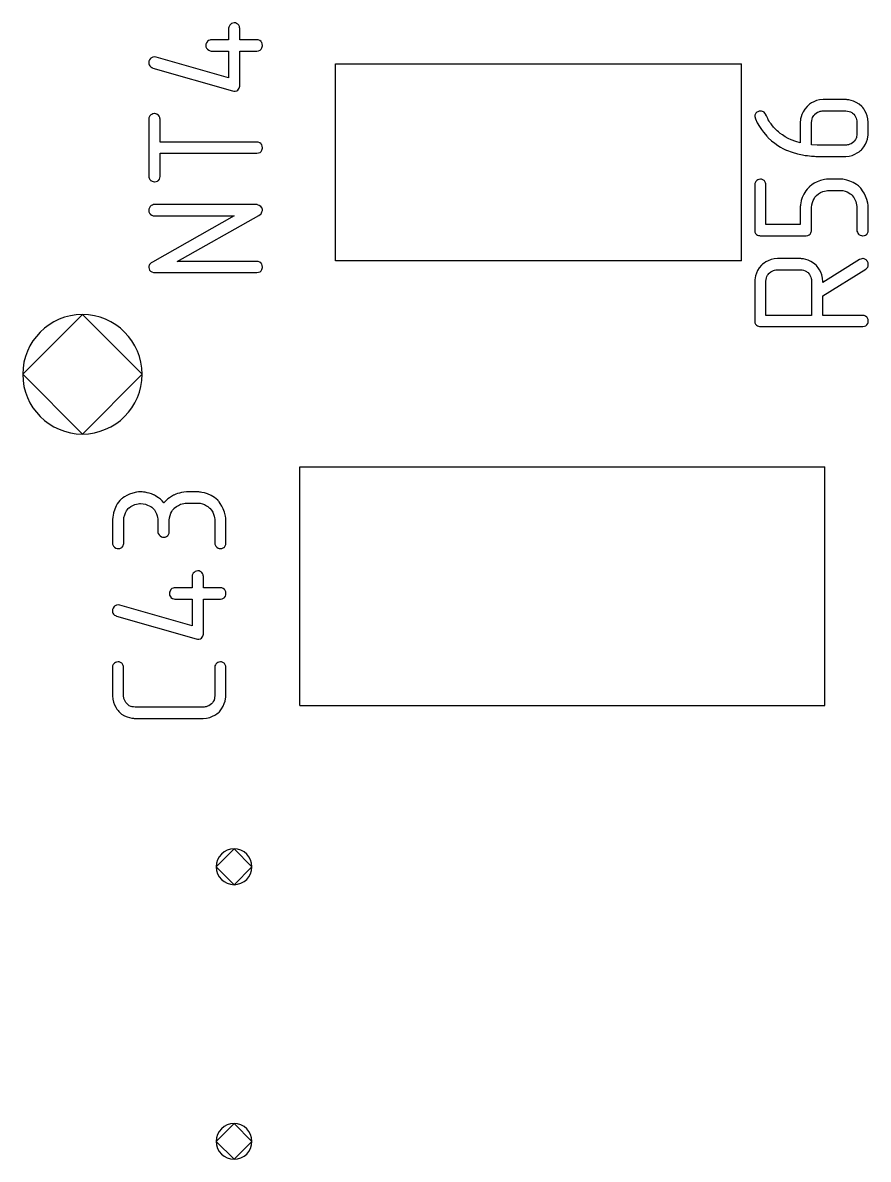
# Model space of a CAD drawing. Header units: inches. Extents: x 0 to 594, y -420 to 0.
# Drawn here: x 229.54 to 236.63, y -95.13 to -85.61 of the extents above; entities that cross this region are included whole.
import ezdxf

# ---------------------------------------------------------------- set-up
doc = ezdxf.new("R2010")
doc.units = ezdxf.units.IN
doc.header["$MEASUREMENT"] = 0

msp = doc.modelspace()

# ---------------------------------------------------------------- linework, layer by layer
at = {"color": 18, "true_color": 0x000000}
for p, q in [((231.2679, -85.6494), (231.2665, -85.6579)), ((231.2665, -85.6579), (231.2665, -85.7551)), ((231.2735, -85.6381), (231.2679, -85.6494)), ((231.2763, -85.6325), (231.2735, -85.6381)), ((231.282, -85.6269), (231.2763, -85.6325)), ((231.2848, -85.624), (231.282, -85.6269)), ((231.2919, -85.6198), (231.2848, -85.624)), ((231.3017, -85.6156), (231.2919, -85.6198)), ((231.3144, -85.6128), (231.3017, -85.6156)), ((231.3172, -85.6128), (231.3144, -85.6128)), ((231.3243, -85.6142), (231.3172, -85.6128)), ((231.3341, -85.6184), (231.3243, -85.6142)), ((231.3454, -85.6254), (231.3341, -85.6184)), ((231.3482, -85.6269), (231.3454, -85.6254)), ((231.3525, -85.6339), (231.3482, -85.6269)), ((231.3581, -85.6452), (231.3525, -85.6339)), ((231.3595, -85.6522), (231.3581, -85.6452)), ((231.3609, -85.6607), (231.3595, -85.6522)), ((231.3609, -85.7551), (231.3609, -85.6607)), ((231.0889, -85.7706), (231.0818, -85.7819)), ((231.0903, -85.7678), (231.0889, -85.7692)), ((231.0889, -85.7692), (231.0889, -85.7706)), ((231.0973, -85.7622), (231.0903, -85.7678)), ((231.1086, -85.758), (231.0973, -85.7622)), ((231.1156, -85.7551), (231.1086, -85.758)), ((231.1241, -85.7551), (231.1156, -85.7551)), ((231.2665, -85.7551), (231.1241, -85.7551)), ((231.5033, -85.7551), (231.3609, -85.7551)), ((231.5047, -85.7551), (231.5033, -85.7551)), ((231.5075, -85.7551), (231.5047, -85.7551)), ((231.516, -85.7565), (231.5075, -85.7551)), ((231.5273, -85.7608), (231.516, -85.7565)), ((231.5385, -85.7692), (231.5273, -85.7608)), ((231.54, -85.7721), (231.5385, -85.7692)), ((231.5442, -85.7777), (231.54, -85.7721)), ((231.0776, -85.7918), (231.0762, -85.8002)), ((231.0762, -85.8002), (231.0762, -85.8031)), ((231.0762, -85.8031), (231.0776, -85.8158)), ((231.0818, -85.7819), (231.0776, -85.7918)), ((231.0776, -85.8158), (231.0818, -85.8256)), ((231.0818, -85.8256), (231.0874, -85.8327)), ((231.0874, -85.8327), (231.0889, -85.8355)), ((231.0889, -85.8355), (231.1015, -85.8439)), ((231.1015, -85.8439), (231.1128, -85.8482)), ((231.1128, -85.8482), (231.1213, -85.8496)), ((231.1213, -85.8496), (231.1227, -85.8496)), ((231.1227, -85.8496), (231.1241, -85.8496)), ((231.1241, -85.8496), (231.2665, -85.8496)), ((231.2665, -85.8496), (231.2665, -86.0737)), ((231.3609, -86.1428), (231.3609, -85.8496)), ((231.3609, -85.8496), (231.5033, -85.8496)), ((231.5033, -85.8496), (231.5188, -85.8468)), ((231.5188, -85.8468), (231.5301, -85.8425)), ((231.5301, -85.8425), (231.5357, -85.8383)), ((231.5357, -85.8383), (231.5385, -85.8355)), ((231.5385, -85.8355), (231.5456, -85.8242)), ((231.5484, -85.789), (231.5442, -85.7777)), ((231.5456, -85.8242), (231.5484, -85.8143)), ((231.5498, -85.8031), (231.5484, -85.789)), ((231.5484, -85.8143), (231.5498, -85.8059)), ((231.5498, -85.8059), (231.5498, -85.8031)), ((230.5997, -85.9356), (230.5983, -85.944)), ((230.5983, -85.944), (230.5983, -85.9553)), ((230.5983, -85.944), (230.5983, -85.944)), ((230.5983, -85.9553), (230.5997, -85.9609)), ((230.6039, -85.9243), (230.5997, -85.9356)), ((230.5997, -85.9609), (230.6011, -85.9652)), ((230.6011, -85.9652), (230.6025, -85.9666)), ((230.6124, -85.913), (230.6039, -85.9243)), ((230.6152, -85.9102), (230.6124, -85.913)), ((230.6208, -85.906), (230.6152, -85.9102)), ((230.6321, -85.9017), (230.6208, -85.906)), ((230.6462, -85.8989), (230.6321, -85.9017)), ((230.6603, -85.9003), (230.6462, -85.8989)), ((231.2665, -86.0737), (230.6603, -85.9003)), ((232.1624, -85.9578), (235.5624, -85.9578)), ((232.1624, -87.6078), (232.1624, -85.9578)), ((235.5624, -87.6078), (235.5624, -85.9578)), ((230.6025, -85.9666), (230.6081, -85.975)), ((230.6081, -85.975), (230.6166, -85.9835)), ((230.6166, -85.9835), (230.6251, -85.9877)), ((230.6251, -85.9877), (230.6307, -85.9906)), ((230.6307, -85.9906), (230.6335, -85.992)), ((230.6335, -85.992), (231.3003, -86.1823)), ((231.3567, -86.1597), (231.3595, -86.1513)), ((231.3595, -86.1513), (231.3609, -86.1428)), ((231.3003, -86.1823), (231.3116, -86.1851)), ((231.3116, -86.1851), (231.3229, -86.1851)), ((231.3229, -86.1851), (231.3356, -86.1823)), ((231.3356, -86.1823), (231.3454, -86.1766)), ((231.3454, -86.1766), (231.3511, -86.1696)), ((231.3511, -86.1696), (231.3567, -86.1597)), ((236.0942, -86.3359), (236.0801, -86.3584)), ((236.1126, -86.3133), (236.0942, -86.3359)), ((236.1154, -86.3105), (236.1126, -86.3133)), ((236.1224, -86.3048), (236.1154, -86.3105)), ((236.1337, -86.295), (236.1224, -86.3048)), ((236.1492, -86.2851), (236.1337, -86.295)), ((236.169, -86.2752), (236.1492, -86.2851)), ((236.1915, -86.2654), (236.169, -86.2752)), ((236.2183, -86.2597), (236.1915, -86.2654)), ((236.2465, -86.2569), (236.2183, -86.2597)), ((236.4368, -86.2569), (236.2465, -86.2569)), ((236.4382, -86.2569), (236.4368, -86.2569)), ((236.4396, -86.2569), (236.4382, -86.2569)), ((236.4438, -86.2569), (236.4396, -86.2569)), ((236.4495, -86.2583), (236.4438, -86.2569)), ((236.4636, -86.2597), (236.4495, -86.2583)), ((236.4819, -86.264), (236.4636, -86.2597)), ((236.5031, -86.271), (236.4819, -86.264)), ((236.5256, -86.2809), (236.5031, -86.271)), ((236.5482, -86.295), (236.5256, -86.2809)), ((236.5707, -86.3133), (236.5482, -86.295)), ((236.5735, -86.3161), (236.5707, -86.3133)), ((236.5792, -86.3232), (236.5735, -86.3161)), ((236.5876, -86.3345), (236.5792, -86.3232)), ((236.5975, -86.35), (236.5876, -86.3345)), ((230.5997, -86.4106), (230.5983, -86.4191)), ((230.5983, -86.4191), (230.5983, -86.9069)), ((230.5983, -86.4191), (230.5983, -86.4191)), ((230.6053, -86.3994), (230.5997, -86.4106)), ((230.6081, -86.3937), (230.6053, -86.3994)), ((230.6138, -86.3881), (230.6081, -86.3937)), ((230.6166, -86.3853), (230.6138, -86.3881)), ((230.6237, -86.381), (230.6166, -86.3853)), ((230.6335, -86.3768), (230.6237, -86.381)), ((230.6462, -86.374), (230.6335, -86.3768)), ((230.649, -86.374), (230.6462, -86.374)), ((230.6561, -86.3754), (230.649, -86.374)), ((230.6659, -86.3796), (230.6561, -86.3754)), ((230.6772, -86.3867), (230.6659, -86.3796)), ((230.68, -86.3881), (230.6772, -86.3867)), ((230.6843, -86.3951), (230.68, -86.3881)), ((230.6899, -86.4064), (230.6843, -86.3951)), ((230.6913, -86.4135), (230.6899, -86.4064)), ((230.6927, -86.4219), (230.6913, -86.4135)), ((230.6927, -86.6122), (230.6927, -86.4219)), ((235.6756, -86.3866), (235.6741, -86.3951)), ((235.6741, -86.3951), (235.6741, -86.3979)), ((235.6741, -86.3951), (235.6741, -86.3951)), ((235.6741, -86.3979), (235.6798, -86.4176)), ((235.6812, -86.3753), (235.6756, -86.3866)), ((235.6798, -86.4176), (235.6953, -86.45)), ((235.684, -86.3697), (235.6812, -86.3753)), ((235.6897, -86.3641), (235.684, -86.3697)), ((235.6925, -86.3626), (235.6897, -86.3641)), ((235.6995, -86.3584), (235.6925, -86.3626)), ((235.7108, -86.3542), (235.6995, -86.3584)), ((235.7249, -86.3528), (235.7108, -86.3542)), ((235.7263, -86.3528), (235.7249, -86.3528)), ((235.7319, -86.3528), (235.7263, -86.3528)), ((235.7404, -86.3556), (235.7319, -86.3528)), ((235.7475, -86.3584), (235.7404, -86.3556)), ((235.7489, -86.3598), (235.7475, -86.3584)), ((235.7531, -86.3626), (235.7489, -86.3598)), ((235.7601, -86.3697), (235.7531, -86.3626)), ((235.7672, -86.381), (235.7601, -86.3697)), ((235.7672, -86.3824), (235.7672, -86.381)), ((235.7686, -86.3838), (235.7672, -86.3824)), ((235.7728, -86.3922), (235.7686, -86.3838)), ((235.7785, -86.4035), (235.7728, -86.3922)), ((235.7841, -86.4162), (235.7785, -86.4035)), ((235.7855, -86.419), (235.7841, -86.4162)), ((235.7883, -86.4261), (235.7855, -86.419)), ((235.7954, -86.436), (235.7883, -86.4261)), ((235.8024, -86.4486), (235.7954, -86.436)), ((236.0576, -86.4345), (236.0562, -86.4402)), ((236.0562, -86.4402), (236.0562, -86.6192)), ((236.059, -86.419), (236.0576, -86.4345)), ((236.0632, -86.4007), (236.059, -86.419)), ((236.0703, -86.381), (236.0632, -86.4007)), ((236.0801, -86.3584), (236.0703, -86.381)), ((236.1506, -86.4472), (236.152, -86.4331)), ((236.152, -86.4331), (236.1549, -86.419)), ((236.152, -86.4331), (236.152, -86.4331)), ((236.1549, -86.419), (236.1591, -86.4078)), ((236.1591, -86.4078), (236.1647, -86.3979)), ((236.1647, -86.3979), (236.1704, -86.3908)), ((236.1704, -86.3908), (236.1746, -86.3838)), ((236.1746, -86.3838), (236.1774, -86.381)), ((236.1774, -86.381), (236.1788, -86.3796)), ((236.1788, -86.3796), (236.1901, -86.3697)), ((236.1901, -86.3697), (236.2014, -86.3626)), ((236.2014, -86.3626), (236.2127, -86.3584)), ((236.2127, -86.3584), (236.2225, -86.3542)), ((236.2225, -86.3542), (236.2324, -86.3528)), ((236.2324, -86.3528), (236.2394, -86.3514)), ((236.2394, -86.3514), (236.2451, -86.3514)), ((236.2451, -86.3514), (236.2465, -86.3514)), ((236.2465, -86.3514), (236.4368, -86.3514)), ((236.4368, -86.3514), (236.4523, -86.3528)), ((236.4523, -86.3528), (236.465, -86.3556)), ((236.465, -86.3556), (236.4777, -86.3598)), ((236.4777, -86.3598), (236.4875, -86.3655)), ((236.4875, -86.3655), (236.4946, -86.3711)), ((236.4946, -86.3711), (236.5016, -86.3753)), ((236.5016, -86.3753), (236.5045, -86.3782)), ((236.5045, -86.3782), (236.5059, -86.3796)), ((236.5059, -86.3796), (236.5143, -86.3908)), ((236.5143, -86.3908), (236.52, -86.4021)), ((236.52, -86.4021), (236.5256, -86.4134)), ((236.5256, -86.4134), (236.5284, -86.4233)), ((236.5284, -86.4233), (236.5298, -86.4331)), ((236.5298, -86.4331), (236.5312, -86.4402)), ((236.5312, -86.4402), (236.5312, -86.5431)), ((236.6088, -86.3697), (236.5975, -86.35)), ((236.6172, -86.3922), (236.6088, -86.3697)), ((236.6229, -86.419), (236.6172, -86.3922)), ((236.6257, -86.4472), (236.6229, -86.419)), ((235.6953, -86.45), (235.7136, -86.4811)), ((235.7136, -86.4811), (235.7319, -86.5078)), ((235.7319, -86.5078), (235.7489, -86.5304)), ((235.7489, -86.5304), (235.7644, -86.5501)), ((235.8038, -86.45), (235.8024, -86.4486)), ((235.8053, -86.4543), (235.8038, -86.45)), ((235.8109, -86.4599), (235.8053, -86.4543)), ((235.8165, -86.467), (235.8109, -86.4599)), ((235.832, -86.4867), (235.8165, -86.467)), ((235.8518, -86.5078), (235.832, -86.4867)), ((235.8546, -86.5107), (235.8518, -86.5078)), ((235.8616, -86.5177), (235.8546, -86.5107)), ((235.8729, -86.5276), (235.8616, -86.5177)), ((235.8884, -86.5403), (235.8729, -86.5276)), ((236.1506, -86.6361), (236.1506, -86.4472)), ((236.6257, -86.5501), (236.6257, -86.4472)), ((231.5033, -86.6122), (230.6927, -86.6122)), ((231.5047, -86.6122), (231.5033, -86.6122)), ((231.5075, -86.6122), (231.5047, -86.6122)), ((231.516, -86.6136), (231.5075, -86.6122)), ((231.5273, -86.6179), (231.516, -86.6136)), ((231.5385, -86.6263), (231.5273, -86.6179)), ((231.54, -86.6291), (231.5385, -86.6263)), ((231.5442, -86.6348), (231.54, -86.6291)), ((235.7644, -86.5501), (235.7771, -86.5642)), ((235.7771, -86.5642), (235.7813, -86.5699)), ((235.7813, -86.5699), (235.7855, -86.5741)), ((235.7855, -86.5741), (235.7869, -86.5755)), ((235.7869, -86.5755), (235.7883, -86.5769)), ((235.7883, -86.5769), (235.8151, -86.6009)), ((235.8151, -86.6009), (235.8419, -86.622)), ((235.8419, -86.622), (235.8673, -86.6404)), ((235.9082, -86.553), (235.8884, -86.5403)), ((235.9293, -86.5685), (235.9082, -86.553)), ((235.9533, -86.5811), (235.9293, -86.5685)), ((235.9801, -86.5938), (235.9533, -86.5811)), ((236.0181, -86.6079), (235.9801, -86.5938)), ((236.0562, -86.6192), (236.0181, -86.6079)), ((236.4706, -86.6305), (236.4594, -86.6347)), ((236.4819, -86.6263), (236.4706, -86.6305)), ((236.4932, -86.6192), (236.4819, -86.6263)), ((236.5045, -86.6108), (236.4932, -86.6192)), ((236.5059, -86.6079), (236.5045, -86.6108)), ((236.5115, -86.6009), (236.5059, -86.6079)), ((236.5186, -86.591), (236.5115, -86.6009)), ((236.5256, -86.5797), (236.5186, -86.591)), ((236.527, -86.5769), (236.5256, -86.5783)), ((236.5256, -86.5783), (236.5256, -86.5797)), ((236.5284, -86.5671), (236.527, -86.5769)), ((236.5298, -86.5558), (236.5284, -86.5671)), ((236.5312, -86.5431), (236.5298, -86.5558)), ((236.589, -86.653), (236.6031, -86.6305)), ((236.6031, -86.6305), (236.6116, -86.6093)), ((236.6116, -86.6093), (236.6186, -86.5882)), ((236.6186, -86.5882), (236.6229, -86.5699)), ((236.6229, -86.5699), (236.6243, -86.5558)), ((236.6243, -86.5558), (236.6257, -86.5501)), ((230.6927, -86.9012), (230.6927, -86.7067)), ((230.6927, -86.7067), (231.5033, -86.7067)), ((231.5033, -86.7067), (231.5188, -86.7039)), ((231.5188, -86.7039), (231.5301, -86.6996)), ((231.5301, -86.6996), (231.5357, -86.6954)), ((231.5357, -86.6954), (231.5385, -86.6926)), ((231.5385, -86.6926), (231.5456, -86.6813)), ((231.5484, -86.6461), (231.5442, -86.6348)), ((231.5456, -86.6813), (231.5484, -86.6714)), ((231.5498, -86.6602), (231.5484, -86.6461)), ((231.5484, -86.6714), (231.5498, -86.663)), ((231.5498, -86.663), (231.5498, -86.6602)), ((235.8673, -86.6404), (235.8912, -86.6545)), ((235.8912, -86.6545), (235.911, -86.6657)), ((235.911, -86.6657), (235.9279, -86.6742)), ((235.9279, -86.6742), (235.9335, -86.677)), ((235.9335, -86.677), (235.9378, -86.6798)), ((235.9378, -86.6798), (235.9406, -86.6812)), ((235.9406, -86.6812), (235.942, -86.6812)), ((235.942, -86.6812), (235.9871, -86.6982)), ((235.9871, -86.6982), (236.0336, -86.7108)), ((236.0336, -86.7108), (236.0759, -86.7193)), ((236.0759, -86.7193), (236.0971, -86.7235)), ((236.0971, -86.7235), (236.1154, -86.7249)), ((236.1154, -86.7249), (236.1337, -86.7278)), ((236.1986, -86.6375), (236.1506, -86.6361)), ((236.4368, -86.6375), (236.1986, -86.6375)), ((236.4382, -86.6375), (236.4368, -86.6375)), ((236.4438, -86.6375), (236.4382, -86.6375)), ((236.4509, -86.6361), (236.4438, -86.6375)), ((236.4594, -86.6347), (236.4509, -86.6361)), ((236.465, -86.7292), (236.4904, -86.7235)), ((236.4904, -86.7235), (236.5143, -86.7137)), ((236.5143, -86.7137), (236.5327, -86.7038)), ((236.5327, -86.7038), (236.5496, -86.6939)), ((236.5496, -86.6939), (236.5609, -86.6841)), ((236.5609, -86.6841), (236.5679, -86.6784)), ((236.5679, -86.6784), (236.5707, -86.6756)), ((236.5707, -86.6756), (236.589, -86.653)), ((236.1337, -86.7278), (236.1492, -86.7292)), ((236.1492, -86.7292), (236.1633, -86.7306)), ((236.1633, -86.7306), (236.176, -86.7306)), ((236.176, -86.7306), (236.1859, -86.732)), ((236.1859, -86.732), (236.1929, -86.732)), ((236.1929, -86.732), (236.1971, -86.732)), ((236.1971, -86.732), (236.1986, -86.732)), ((236.1986, -86.732), (236.4368, -86.732)), ((236.4368, -86.732), (236.465, -86.7292)), ((230.5983, -86.9069), (230.6011, -86.9139)), ((230.6011, -86.9139), (230.6067, -86.9252)), ((230.6871, -86.9224), (230.6913, -86.9111)), ((230.6913, -86.9111), (230.6927, -86.9012)), ((230.6067, -86.9252), (230.6124, -86.9308)), ((230.6124, -86.9308), (230.6138, -86.9336)), ((230.6138, -86.9336), (230.6152, -86.9336)), ((230.6152, -86.9336), (230.6265, -86.9407)), ((230.6265, -86.9407), (230.6363, -86.9435)), ((230.6363, -86.9435), (230.6434, -86.9449)), ((230.6434, -86.9449), (230.6448, -86.9449)), ((230.6448, -86.9449), (230.6462, -86.9449)), ((230.6462, -86.9449), (230.6589, -86.9435)), ((230.6589, -86.9435), (230.6702, -86.9393)), ((230.6702, -86.9393), (230.6772, -86.9351)), ((230.6772, -86.9351), (230.6786, -86.9336)), ((230.6786, -86.9336), (230.68, -86.9336)), ((230.68, -86.9336), (230.6871, -86.9224)), ((235.6756, -86.9589), (235.6741, -86.9674)), ((235.6741, -86.9674), (235.6741, -87.3508)), ((235.6741, -86.9674), (235.6741, -86.9674)), ((235.6812, -86.9477), (235.6756, -86.9589)), ((235.684, -86.942), (235.6812, -86.9477)), ((235.6897, -86.9364), (235.684, -86.942)), ((235.6925, -86.9336), (235.6897, -86.9364)), ((235.6995, -86.9293), (235.6925, -86.9336)), ((235.7094, -86.9251), (235.6995, -86.9293)), ((235.7221, -86.9223), (235.7094, -86.9251)), ((235.7249, -86.9223), (235.7221, -86.9223)), ((235.7319, -86.9237), (235.7249, -86.9223)), ((235.7418, -86.9279), (235.7319, -86.9237)), ((235.7531, -86.935), (235.7418, -86.9279)), ((235.7559, -86.9364), (235.7531, -86.935)), ((235.7601, -86.9434), (235.7559, -86.9364)), ((235.7658, -86.9547), (235.7601, -86.9434)), ((235.7672, -86.9618), (235.7658, -86.9547)), ((235.7686, -86.9702), (235.7672, -86.9618)), ((235.7686, -87.3029), (235.7686, -86.9702)), ((236.114, -87.0069), (236.1027, -87.0196)), ((236.1267, -86.9928), (236.114, -87.0069)), ((236.1281, -86.9914), (236.1267, -86.9928)), ((236.1295, -86.99), (236.1281, -86.9914)), ((236.1337, -86.9857), (236.1295, -86.99)), ((236.1394, -86.9815), (236.1337, -86.9857)), ((236.1534, -86.9702), (236.1394, -86.9815)), ((236.1732, -86.9575), (236.1534, -86.9702)), ((236.1986, -86.9449), (236.1732, -86.9575)), ((236.2268, -86.9336), (236.1986, -86.9449)), ((236.2592, -86.9251), (236.2268, -86.9336)), ((236.2761, -86.9237), (236.2592, -86.9251)), ((236.2944, -86.9223), (236.2761, -86.9237)), ((236.3889, -86.9223), (236.2944, -86.9223)), ((236.3903, -86.9223), (236.3889, -86.9223)), ((236.3931, -86.9223), (236.3903, -86.9223)), ((236.3987, -86.9223), (236.3931, -86.9223)), ((236.4058, -86.9237), (236.3987, -86.9223)), ((236.4128, -86.9237), (236.4058, -86.9237)), ((236.4227, -86.9265), (236.4128, -86.9237)), ((236.4467, -86.9308), (236.4227, -86.9265)), ((236.472, -86.9392), (236.4467, -86.9308)), ((236.5002, -86.9519), (236.472, -86.9392)), ((236.5143, -86.9604), (236.5002, -86.9519)), ((236.5284, -86.9688), (236.5143, -86.9604)), ((236.5425, -86.9801), (236.5284, -86.9688)), ((236.5566, -86.9928), (236.5425, -86.9801)), ((236.558, -86.9942), (236.5566, -86.9928)), ((236.5594, -86.9956), (236.558, -86.9942)), ((236.5623, -86.9998), (236.5594, -86.9956)), ((236.5679, -87.0055), (236.5623, -86.9998)), ((236.5778, -87.0196), (236.5679, -87.0055)), ((236.0646, -87.1027), (236.0604, -87.1253)), ((236.0731, -87.0774), (236.0646, -87.1027)), ((236.0858, -87.0492), (236.0731, -87.0774)), ((236.0942, -87.0351), (236.0858, -87.0492)), ((236.1027, -87.0196), (236.0942, -87.0351)), ((236.1577, -87.1197), (236.1633, -87.1013)), ((236.1633, -87.1013), (236.1718, -87.0872)), ((236.1718, -87.0872), (236.1788, -87.0745)), ((236.1788, -87.0745), (236.1859, -87.0661)), ((236.1859, -87.0661), (236.1915, -87.0604)), ((236.1915, -87.0604), (236.1929, -87.059)), ((236.1929, -87.059), (236.2098, -87.0449)), ((236.2098, -87.0449), (236.2268, -87.0351)), ((236.2268, -87.0351), (236.2437, -87.0266)), ((236.2437, -87.0266), (236.2592, -87.0224)), ((236.2592, -87.0224), (236.2733, -87.0196)), ((236.2733, -87.0196), (236.2845, -87.0167)), ((236.2845, -87.0167), (236.2916, -87.0167)), ((236.2916, -87.0167), (236.2944, -87.0167)), ((236.2944, -87.0167), (236.3889, -87.0167)), ((236.3889, -87.0167), (236.4114, -87.0182)), ((236.4114, -87.0182), (236.4312, -87.0238)), ((236.4312, -87.0238), (236.4481, -87.0294)), ((236.4481, -87.0294), (236.4636, -87.0379)), ((236.4636, -87.0379), (236.4749, -87.0449)), ((236.4749, -87.0449), (236.4847, -87.052)), ((236.4847, -87.052), (236.4904, -87.0576)), ((236.4904, -87.0576), (236.4918, -87.059)), ((236.4918, -87.059), (236.5045, -87.076)), ((236.5045, -87.076), (236.5143, -87.0929)), ((236.5143, -87.0929), (236.5214, -87.1098)), ((236.5905, -87.0407), (236.5778, -87.0196)), ((236.6031, -87.0647), (236.5905, -87.0407)), ((236.6144, -87.0929), (236.6031, -87.0647)), ((236.6229, -87.1253), (236.6144, -87.0929)), ((230.5997, -87.1747), (230.5983, -87.1818)), ((230.5983, -87.1818), (230.5983, -87.1846)), ((230.5983, -87.1818), (230.5983, -87.1818)), ((230.5983, -87.1846), (230.5997, -87.1973)), ((230.6039, -87.1634), (230.5997, -87.1747)), ((230.5997, -87.1973), (230.6039, -87.2071)), ((230.611, -87.1521), (230.6039, -87.1634)), ((230.6124, -87.1493), (230.611, -87.1507)), ((230.611, -87.1507), (230.611, -87.1521)), ((230.6194, -87.1437), (230.6124, -87.1493)), ((230.6307, -87.1395), (230.6194, -87.1437)), ((230.6378, -87.1366), (230.6307, -87.1395)), ((230.6462, -87.1366), (230.6378, -87.1366)), ((231.4977, -87.1366), (230.6462, -87.1366)), ((231.4991, -87.1366), (231.4977, -87.1366)), ((231.5019, -87.1366), (231.4991, -87.1366)), ((231.5061, -87.1366), (231.5019, -87.1366)), ((231.5104, -87.138), (231.5061, -87.1366)), ((231.523, -87.1423), (231.5104, -87.138)), ((231.5357, -87.1507), (231.523, -87.1423)), ((231.547, -87.1648), (231.5357, -87.1507)), ((231.5428, -87.2057), (231.5456, -87.1973)), ((231.5456, -87.1973), (231.5484, -87.1916)), ((231.547, -87.1662), (231.547, -87.1648)), ((231.5484, -87.1691), (231.547, -87.1662)), ((231.5498, -87.1747), (231.5484, -87.1691)), ((231.5484, -87.1916), (231.5498, -87.186)), ((231.5498, -87.186), (231.5498, -87.1747)), ((236.0576, -87.1436), (236.0562, -87.1507)), ((236.0562, -87.1507), (236.0562, -87.3029)), ((236.0604, -87.1253), (236.0576, -87.1352)), ((236.0576, -87.1352), (236.0576, -87.1436)), ((236.1506, -87.1605), (236.152, -87.1394)), ((236.1506, -87.3523), (236.1506, -87.1605)), ((236.152, -87.1394), (236.1577, -87.1197)), ((236.5214, -87.1098), (236.5256, -87.1253)), ((236.5256, -87.1253), (236.5284, -87.1394)), ((236.5284, -87.1394), (236.5312, -87.1507)), ((236.5312, -87.1507), (236.5312, -87.3593)), ((236.6243, -87.1422), (236.6229, -87.1253)), ((236.6257, -87.1605), (236.6243, -87.1422)), ((236.6257, -87.3537), (236.6257, -87.1605)), ((230.6039, -87.2071), (230.6096, -87.2142)), ((230.6096, -87.2142), (230.611, -87.217)), ((230.611, -87.217), (230.6237, -87.2255)), ((230.6237, -87.2255), (230.6349, -87.2297)), ((231.313, -87.2311), (230.6293, -87.6173)), ((230.6349, -87.2297), (230.6434, -87.2311)), ((230.6434, -87.2311), (230.6448, -87.2311)), ((230.6448, -87.2311), (230.6462, -87.2311)), ((230.6462, -87.2311), (231.313, -87.2311)), ((230.8365, -87.6117), (231.5216, -87.2269)), ((231.5216, -87.2269), (231.5315, -87.2198)), ((231.5315, -87.2198), (231.5385, -87.2128)), ((231.5385, -87.2128), (231.5428, -87.2057)), ((235.6741, -87.3508), (235.6756, -87.3664)), ((235.6756, -87.3664), (235.6812, -87.3776)), ((235.6812, -87.3776), (235.6897, -87.3861)), ((235.6897, -87.3861), (235.6981, -87.3917)), ((235.6981, -87.3917), (235.7066, -87.3945)), ((236.0562, -87.3029), (235.7686, -87.3029)), ((236.1196, -87.396), (236.1309, -87.3903)), ((236.1309, -87.3903), (236.1394, -87.3833)), ((236.1394, -87.3833), (236.145, -87.3734)), ((236.145, -87.3734), (236.1478, -87.3649)), ((236.1478, -87.3649), (236.1492, -87.3579)), ((236.1492, -87.3579), (236.1506, -87.3523)), ((236.5312, -87.3593), (236.5341, -87.3664)), ((236.5341, -87.3664), (236.5383, -87.3762)), ((236.5383, -87.3762), (236.5439, -87.3833)), ((236.5439, -87.3833), (236.5453, -87.3861)), ((236.5453, -87.3861), (236.5468, -87.3861)), ((236.5468, -87.3861), (236.558, -87.3931)), ((236.558, -87.3931), (236.5693, -87.396)), ((236.5933, -87.396), (236.6031, -87.3917)), ((236.6031, -87.3917), (236.6102, -87.3875)), ((236.6102, -87.3875), (236.613, -87.3861)), ((236.613, -87.3861), (236.6201, -87.3748)), ((236.6201, -87.3748), (236.6243, -87.3635)), ((236.6243, -87.3635), (236.6257, -87.3537)), ((235.7066, -87.3945), (235.715, -87.396)), ((235.715, -87.396), (235.7207, -87.3974)), ((235.7207, -87.3974), (235.7221, -87.3974)), ((235.7221, -87.3974), (236.1041, -87.3974)), ((236.1041, -87.3974), (236.1196, -87.396)), ((236.5693, -87.396), (236.5764, -87.3974)), ((236.5764, -87.3974), (236.5778, -87.3974)), ((236.5778, -87.3974), (236.5792, -87.3974)), ((236.5792, -87.3974), (236.5933, -87.396)), ((230.5997, -87.6526), (230.5983, -87.6582)), ((230.5983, -87.6582), (230.5983, -87.6625)), ((230.5983, -87.6625), (230.6011, -87.6751)), ((230.6025, -87.6455), (230.5997, -87.6526)), ((230.6011, -87.6751), (230.6053, -87.685)), ((230.6053, -87.6385), (230.6025, -87.6455)), ((230.611, -87.6314), (230.6053, -87.6385)), ((230.6194, -87.6244), (230.611, -87.6314)), ((230.6293, -87.6173), (230.6194, -87.6244)), ((231.5033, -87.6117), (230.8365, -87.6117)), ((231.5047, -87.6117), (231.5033, -87.6117)), ((231.5075, -87.6117), (231.5047, -87.6117)), ((231.516, -87.6131), (231.5075, -87.6117)), ((231.5273, -87.6173), (231.516, -87.6131)), ((231.5385, -87.6258), (231.5273, -87.6173)), ((231.54, -87.6286), (231.5385, -87.6258)), ((231.5442, -87.6343), (231.54, -87.6286)), ((231.5484, -87.6455), (231.5442, -87.6343)), ((231.5456, -87.6808), (231.5484, -87.6709)), ((231.5498, -87.6596), (231.5484, -87.6455)), ((231.5484, -87.6709), (231.5498, -87.6625)), ((231.5498, -87.6625), (231.5498, -87.6596)), ((235.5624, -87.6078), (232.1624, -87.6078)), ((235.7122, -87.6652), (235.6981, -87.6878)), ((235.7305, -87.6441), (235.7122, -87.6652)), ((235.7334, -87.6412), (235.7305, -87.6441)), ((235.7404, -87.6356), (235.7334, -87.6412)), ((235.7531, -87.6257), (235.7404, -87.6356)), ((235.7686, -87.6159), (235.7531, -87.6257)), ((235.7883, -87.606), (235.7686, -87.6159)), ((235.8109, -87.5961), (235.7883, -87.606)), ((235.8363, -87.5905), (235.8109, -87.5961)), ((235.8645, -87.5877), (235.8363, -87.5905)), ((236.0548, -87.5877), (235.8645, -87.5877)), ((236.0562, -87.5877), (236.0548, -87.5877)), ((236.0576, -87.5877), (236.0562, -87.5877)), ((236.0618, -87.5877), (236.0576, -87.5877)), ((236.0675, -87.5891), (236.0618, -87.5877)), ((236.083, -87.5905), (236.0675, -87.5891)), ((236.1013, -87.5947), (236.083, -87.5905)), ((236.1224, -87.6018), (236.1013, -87.5947)), ((236.145, -87.6116), (236.1224, -87.6018)), ((236.1675, -87.6257), (236.145, -87.6116)), ((236.1901, -87.6441), (236.1675, -87.6257)), ((236.1929, -87.6469), (236.1901, -87.6441)), ((236.1986, -87.6539), (236.1929, -87.6469)), ((236.207, -87.6666), (236.1986, -87.6539)), ((236.2169, -87.6821), (236.207, -87.6666)), ((236.5524, -87.5961), (236.2451, -87.7879)), ((236.2451, -87.9006), (236.6046, -87.6765)), ((236.5637, -87.5919), (236.5524, -87.5961)), ((236.5792, -87.5877), (236.5637, -87.5919)), ((236.5806, -87.5877), (236.5792, -87.5877)), ((236.582, -87.5877), (236.5806, -87.5877)), ((236.5905, -87.5891), (236.582, -87.5877)), ((236.6017, -87.5947), (236.5905, -87.5891)), ((236.6074, -87.5975), (236.6017, -87.5947)), ((236.6046, -87.6765), (236.613, -87.6694)), ((236.613, -87.6032), (236.6074, -87.5975)), ((236.6144, -87.606), (236.613, -87.6032)), ((236.613, -87.6694), (236.6186, -87.6638)), ((236.6186, -87.613), (236.6144, -87.606)), ((236.6243, -87.6243), (236.6186, -87.613)), ((236.6186, -87.6638), (236.6215, -87.6596)), ((236.6215, -87.6596), (236.6229, -87.6582)), ((236.6229, -87.6582), (236.6243, -87.6511)), ((236.6257, -87.6384), (236.6243, -87.6243)), ((236.6243, -87.6511), (236.6257, -87.6441)), ((236.6257, -87.6441), (236.6257, -87.6384)), ((230.6053, -87.685), (230.6096, -87.6907)), ((230.6096, -87.6907), (230.6124, -87.6935)), ((230.6124, -87.6935), (230.6251, -87.7005)), ((230.6251, -87.7005), (230.6378, -87.7047)), ((230.6378, -87.7047), (230.6434, -87.7047)), ((230.6434, -87.7047), (230.6476, -87.7062)), ((230.6476, -87.7062), (230.6504, -87.7062)), ((230.6504, -87.7062), (230.6518, -87.7062)), ((230.6518, -87.7062), (231.5033, -87.7062)), ((231.5033, -87.7062), (231.5188, -87.7033)), ((231.5188, -87.7033), (231.5301, -87.6991)), ((231.5301, -87.6991), (231.5357, -87.6949)), ((231.5357, -87.6949), (231.5385, -87.6921)), ((231.5385, -87.6921), (231.5456, -87.6808)), ((235.6756, -87.7653), (235.6741, -87.7709)), ((235.6741, -87.7709), (235.6741, -88.1121)), ((235.6741, -87.7709), (235.6741, -87.7709)), ((235.677, -87.7498), (235.6756, -87.7653)), ((235.6812, -87.7315), (235.677, -87.7498)), ((235.6882, -87.7103), (235.6812, -87.7315)), ((235.6981, -87.6878), (235.6882, -87.7103)), ((235.7686, -87.778), (235.77, -87.7639)), ((235.77, -87.7639), (235.7728, -87.7498)), ((235.77, -87.7639), (235.77, -87.7639)), ((235.7728, -87.7498), (235.7771, -87.7385)), ((235.7771, -87.7385), (235.7827, -87.7286)), ((235.7827, -87.7286), (235.7883, -87.7216)), ((235.7883, -87.7216), (235.7926, -87.7145)), ((235.7926, -87.7145), (235.7954, -87.7117)), ((235.7954, -87.7117), (235.7968, -87.7103)), ((235.7968, -87.7103), (235.8081, -87.7005)), ((235.8081, -87.7005), (235.8193, -87.6934)), ((235.8193, -87.6934), (235.8306, -87.6892)), ((235.8306, -87.6892), (235.8405, -87.6849)), ((235.8405, -87.6849), (235.8504, -87.6835)), ((235.8504, -87.6835), (235.8574, -87.6821)), ((235.8574, -87.6821), (235.863, -87.6821)), ((235.863, -87.6821), (235.8645, -87.6821)), ((235.8645, -87.6821), (236.0562, -87.6821)), ((236.0562, -87.6821), (236.0717, -87.6835)), ((236.0717, -87.6835), (236.0844, -87.6864)), ((236.0844, -87.6864), (236.0971, -87.6906)), ((236.0971, -87.6906), (236.1069, -87.6962)), ((236.1069, -87.6962), (236.114, -87.7019)), ((236.114, -87.7019), (236.121, -87.7061)), ((236.121, -87.7061), (236.1238, -87.7089)), ((236.1238, -87.7089), (236.1253, -87.7103)), ((236.1253, -87.7103), (236.1337, -87.7216)), ((236.1337, -87.7216), (236.1394, -87.7329)), ((236.1394, -87.7329), (236.145, -87.7442)), ((236.145, -87.7442), (236.1478, -87.754)), ((236.1478, -87.754), (236.1492, -87.7639)), ((236.1492, -87.7639), (236.1506, -87.7709)), ((236.1506, -87.7709), (236.1506, -88.0642)), ((236.2282, -87.7019), (236.2169, -87.6821)), ((236.2366, -87.7244), (236.2282, -87.7019)), ((236.2423, -87.7512), (236.2366, -87.7244)), ((236.2451, -87.7794), (236.2423, -87.7512)), ((235.7686, -88.0642), (235.7686, -87.778)), ((236.2451, -87.7879), (236.2451, -87.7794)), ((236.2451, -88.0642), (236.2451, -87.9006)), ((230.0424, -88.0578), (229.5424, -88.5578)), ((230.5424, -88.5578), (230.0424, -88.0578)), ((235.6741, -88.1121), (235.6756, -88.1276)), ((235.6756, -88.1276), (235.6812, -88.1389)), ((235.6812, -88.1389), (235.6897, -88.1473)), ((235.6897, -88.1473), (235.6981, -88.153)), ((235.6981, -88.153), (235.7066, -88.1558)), ((236.1506, -88.0642), (235.7686, -88.0642)), ((236.5792, -88.0642), (236.2451, -88.0642)), ((236.5806, -88.0642), (236.5792, -88.0642)), ((236.5834, -88.0642), (236.5806, -88.0642)), ((236.5919, -88.0656), (236.5834, -88.0642)), ((236.6031, -88.0698), (236.5919, -88.0656)), ((236.5947, -88.1558), (236.606, -88.1516)), ((236.6144, -88.0783), (236.6031, -88.0698)), ((236.606, -88.1516), (236.6116, -88.1473)), ((236.6116, -88.1473), (236.6144, -88.1445)), ((236.6158, -88.0811), (236.6144, -88.0783)), ((236.6144, -88.1445), (236.6215, -88.1332)), ((236.6201, -88.0867), (236.6158, -88.0811)), ((236.6243, -88.098), (236.6201, -88.0867)), ((236.6215, -88.1332), (236.6243, -88.1234)), ((236.6257, -88.1121), (236.6243, -88.098)), ((236.6243, -88.1234), (236.6257, -88.1149)), ((236.6257, -88.1149), (236.6257, -88.1121)), ((235.7066, -88.1558), (235.715, -88.1572)), ((235.715, -88.1572), (235.7207, -88.1586)), ((235.7207, -88.1586), (235.7221, -88.1586)), ((235.7221, -88.1586), (236.5792, -88.1586)), ((236.5792, -88.1586), (236.5947, -88.1558)), ((229.5424, -88.5578), (230.0424, -89.0578)), ((230.0424, -89.0578), (230.5424, -88.5578)), ((231.8624, -91.3328), (231.8624, -89.3328)), ((231.8624, -89.3328), (236.2624, -89.3328)), ((236.2624, -91.3328), (236.2624, -89.3328)), ((230.4133, -89.5721), (230.395, -89.5834)), ((230.4373, -89.5622), (230.4133, -89.5721)), ((230.4655, -89.5524), (230.4373, -89.5622)), ((230.4965, -89.5453), (230.4655, -89.5524)), ((230.5134, -89.5425), (230.4965, -89.5453)), ((230.5317, -89.5425), (230.5134, -89.5425)), ((230.5345, -89.5425), (230.5317, -89.5425)), ((230.5416, -89.5425), (230.5345, -89.5425)), ((230.5529, -89.5439), (230.5416, -89.5425)), ((230.567, -89.5453), (230.5529, -89.5439)), ((230.5839, -89.5496), (230.567, -89.5453)), ((230.6008, -89.5538), (230.5839, -89.5496)), ((230.6205, -89.5594), (230.6008, -89.5538)), ((230.6389, -89.5665), (230.6205, -89.5594)), ((230.6403, -89.5679), (230.6389, -89.5665)), ((230.6473, -89.5707), (230.6403, -89.5679)), ((230.6558, -89.5763), (230.6473, -89.5707)), ((230.667, -89.5834), (230.6558, -89.5763)), ((230.7883, -89.5806), (230.7728, -89.5918)), ((230.8066, -89.5707), (230.7883, -89.5806)), ((230.8094, -89.5693), (230.8066, -89.5707)), ((230.8151, -89.5665), (230.8094, -89.5693)), ((230.8249, -89.5622), (230.8151, -89.5665)), ((230.839, -89.5566), (230.8249, -89.5622)), ((230.8545, -89.5524), (230.839, -89.5566)), ((230.8729, -89.5481), (230.8545, -89.5524)), ((230.8926, -89.5439), (230.8729, -89.5481)), ((230.9137, -89.5425), (230.8926, -89.5439)), ((231.0082, -89.5425), (230.9137, -89.5425)), ((231.0096, -89.5425), (231.0082, -89.5425)), ((231.0124, -89.5425), (231.0096, -89.5425)), ((231.0181, -89.5425), (231.0124, -89.5425)), ((231.0251, -89.5439), (231.0181, -89.5425)), ((231.0322, -89.5439), (231.0251, -89.5439)), ((231.042, -89.5467), (231.0322, -89.5439)), ((231.066, -89.551), (231.042, -89.5467)), ((231.0914, -89.5594), (231.066, -89.551)), ((231.1196, -89.5721), (231.0914, -89.5594)), ((231.1337, -89.5806), (231.1196, -89.5721)), ((231.1478, -89.589), (231.1337, -89.5806)), ((230.3259, -89.6581), (230.3132, -89.6877)), ((230.3344, -89.644), (230.3259, -89.6581)), ((230.3442, -89.6299), (230.3344, -89.644)), ((230.3555, -89.6158), (230.3442, -89.6299)), ((230.3682, -89.6031), (230.3555, -89.6158)), ((230.3696, -89.6017), (230.3682, -89.6031)), ((230.371, -89.6003), (230.3696, -89.6017)), ((230.3752, -89.5975), (230.371, -89.6003)), ((230.3809, -89.5933), (230.3752, -89.5975)), ((230.395, -89.5834), (230.3809, -89.5933)), ((230.426, -89.6821), (230.4316, -89.6764)), ((230.4316, -89.6764), (230.433, -89.675)), ((230.433, -89.675), (230.4485, -89.6637)), ((230.4485, -89.6637), (230.4655, -89.6553)), ((230.4655, -89.6553), (230.481, -89.6496)), ((230.481, -89.6496), (230.4965, -89.6454)), ((230.4965, -89.6454), (230.5106, -89.6426)), ((230.5106, -89.6426), (230.5204, -89.6412)), ((230.5204, -89.6412), (230.5275, -89.6412)), ((230.5275, -89.6412), (230.5303, -89.6412)), ((230.5303, -89.6412), (230.5515, -89.6426)), ((230.5515, -89.6426), (230.5712, -89.6468)), ((230.5712, -89.6468), (230.5881, -89.6525)), ((230.5881, -89.6525), (230.6022, -89.6581)), ((230.6022, -89.6581), (230.6149, -89.6651)), ((230.6149, -89.6651), (230.6233, -89.6708)), ((230.6233, -89.6708), (230.629, -89.675)), ((230.629, -89.675), (230.6304, -89.6764)), ((230.6304, -89.6764), (230.6459, -89.6919)), ((230.6811, -89.5933), (230.667, -89.5834)), ((230.6952, -89.6045), (230.6811, -89.5933)), ((230.7108, -89.6186), (230.6952, -89.6045)), ((230.7248, -89.6355), (230.7108, -89.6186)), ((230.7263, -89.6341), (230.7248, -89.6355)), ((230.7305, -89.6285), (230.7263, -89.6341)), ((230.7375, -89.6214), (230.7305, -89.6285)), ((230.7474, -89.613), (230.7375, -89.6214)), ((230.7587, -89.6017), (230.7474, -89.613)), ((230.7728, -89.5918), (230.7587, -89.6017)), ((230.8122, -89.6792), (230.8292, -89.6651)), ((230.8292, -89.6651), (230.8461, -89.6553)), ((230.8461, -89.6553), (230.863, -89.6468)), ((230.863, -89.6468), (230.8785, -89.6426)), ((230.8785, -89.6426), (230.8926, -89.6398)), ((230.8926, -89.6398), (230.9039, -89.637)), ((230.9039, -89.637), (230.9109, -89.637)), ((230.9109, -89.637), (230.9137, -89.637)), ((230.9137, -89.637), (231.0082, -89.637)), ((231.0082, -89.637), (231.0293, -89.6384)), ((231.0293, -89.6384), (231.0491, -89.644)), ((231.0491, -89.644), (231.066, -89.6496)), ((231.066, -89.6496), (231.0815, -89.6581)), ((231.0815, -89.6581), (231.0928, -89.6651)), ((231.0928, -89.6651), (231.1026, -89.6722)), ((231.1026, -89.6722), (231.1083, -89.6778)), ((231.1083, -89.6778), (231.1097, -89.6792)), ((231.1619, -89.6003), (231.1478, -89.589)), ((231.176, -89.613), (231.1619, -89.6003)), ((231.1774, -89.6144), (231.176, -89.613)), ((231.1788, -89.6158), (231.1774, -89.6144)), ((231.1816, -89.62), (231.1788, -89.6158)), ((231.1872, -89.6257), (231.1816, -89.62)), ((231.1971, -89.6398), (231.1872, -89.6257)), ((231.2098, -89.6609), (231.1971, -89.6398)), ((231.2225, -89.6849), (231.2098, -89.6609)), ((230.2963, -89.7624), (230.2949, -89.7695)), ((230.2949, -89.7695), (230.2949, -89.9795)), ((230.2949, -89.7695), (230.2949, -89.7695)), ((230.2977, -89.7525), (230.2963, -89.7624)), ((230.2991, -89.7413), (230.2977, -89.7525)), ((230.3033, -89.7173), (230.2991, -89.7413)), ((230.3132, -89.6877), (230.3033, -89.7173)), ((230.3893, -89.7807), (230.3907, -89.7568)), ((230.3907, -89.7568), (230.3964, -89.7356)), ((230.3964, -89.7356), (230.4034, -89.7173)), ((230.4034, -89.7173), (230.4105, -89.7018)), ((230.4105, -89.7018), (230.4189, -89.6905)), ((230.4189, -89.6905), (230.426, -89.6821)), ((230.6459, -89.6919), (230.6558, -89.7103)), ((230.6558, -89.7103), (230.6642, -89.7272)), ((230.6642, -89.7272), (230.6699, -89.7441)), ((230.6699, -89.7441), (230.6727, -89.7582)), ((230.6727, -89.7582), (230.6741, -89.7695)), ((230.6741, -89.7695), (230.6755, -89.7779)), ((230.77, -89.7807), (230.7714, -89.7596)), ((230.7714, -89.7596), (230.777, -89.7399)), ((230.777, -89.7399), (230.7826, -89.7215)), ((230.7826, -89.7215), (230.7911, -89.7074)), ((230.7911, -89.7074), (230.7982, -89.6947)), ((230.7982, -89.6947), (230.8052, -89.6863)), ((230.8052, -89.6863), (230.8108, -89.6807)), ((230.8108, -89.6807), (230.8122, -89.6792)), ((231.1097, -89.6792), (231.1238, -89.6962)), ((231.1238, -89.6962), (231.1337, -89.7131)), ((231.1337, -89.7131), (231.1407, -89.73)), ((231.1407, -89.73), (231.1449, -89.7455)), ((231.1449, -89.7455), (231.1478, -89.7596)), ((231.1478, -89.7596), (231.1506, -89.7709)), ((231.1506, -89.7709), (231.1506, -89.9795)), ((231.2337, -89.7131), (231.2225, -89.6849)), ((231.2422, -89.7455), (231.2337, -89.7131)), ((231.2436, -89.7624), (231.2422, -89.7455)), ((231.245, -89.7807), (231.2436, -89.7624)), ((230.3893, -89.9739), (230.3893, -89.7807)), ((230.6755, -89.7779), (230.6755, -89.8836)), ((230.77, -89.8794), (230.77, -89.7807)), ((231.245, -89.9739), (231.245, -89.7807)), ((230.6755, -89.8836), (230.6783, -89.8907)), ((230.6783, -89.8907), (230.684, -89.902)), ((230.684, -89.902), (230.6896, -89.909)), ((230.6896, -89.909), (230.691, -89.9118)), ((230.691, -89.9118), (230.6924, -89.9118)), ((230.6924, -89.9118), (230.7037, -89.9189)), ((230.7037, -89.9189), (230.7136, -89.9217)), ((230.7136, -89.9217), (230.7206, -89.9231)), ((230.7206, -89.9231), (230.722, -89.9231)), ((230.722, -89.9231), (230.7234, -89.9231)), ((230.7234, -89.9231), (230.7361, -89.9217)), ((230.7361, -89.9217), (230.7474, -89.9161)), ((230.7474, -89.9161), (230.7545, -89.9118)), ((230.7545, -89.9118), (230.7559, -89.9104)), ((230.7559, -89.9104), (230.7573, -89.9104)), ((230.7573, -89.9104), (230.7643, -89.8992)), ((230.7643, -89.8992), (230.7685, -89.8879)), ((230.7685, -89.8879), (230.77, -89.8794)), ((230.2949, -89.9795), (230.2977, -89.9866)), ((230.2977, -89.9866), (230.3019, -89.9964)), ((230.3019, -89.9964), (230.3076, -90.0035)), ((230.3076, -90.0035), (230.309, -90.0063)), ((230.309, -90.0063), (230.3104, -90.0063)), ((230.3104, -90.0063), (230.3217, -90.0133)), ((230.3217, -90.0133), (230.333, -90.0162)), ((230.333, -90.0162), (230.34, -90.0176)), ((230.34, -90.0176), (230.3414, -90.0176)), ((230.3414, -90.0176), (230.3428, -90.0176)), ((230.3428, -90.0176), (230.3569, -90.0162)), ((230.3569, -90.0162), (230.3668, -90.0119)), ((230.3668, -90.0119), (230.3738, -90.0077)), ((230.3738, -90.0077), (230.3767, -90.0063)), ((230.3767, -90.0063), (230.3837, -89.995)), ((230.3837, -89.995), (230.3879, -89.9837)), ((230.3879, -89.9837), (230.3893, -89.9739)), ((231.1506, -89.9795), (231.1534, -89.9866)), ((231.1534, -89.9866), (231.159, -89.9978)), ((231.159, -89.9978), (231.1647, -90.0035)), ((231.1647, -90.0035), (231.1661, -90.0063)), ((231.1661, -90.0063), (231.1675, -90.0063)), ((231.1675, -90.0063), (231.1788, -90.0133)), ((231.1788, -90.0133), (231.1886, -90.0162)), ((231.1886, -90.0162), (231.1957, -90.0176)), ((231.1957, -90.0176), (231.1971, -90.0176)), ((231.1971, -90.0176), (231.1985, -90.0176)), ((231.1985, -90.0176), (231.2112, -90.0162)), ((231.2112, -90.0162), (231.2225, -90.0119)), ((231.2225, -90.0119), (231.2295, -90.0077)), ((231.2295, -90.0077), (231.2309, -90.0063)), ((231.2309, -90.0063), (231.2323, -90.0063)), ((231.2323, -90.0063), (231.2394, -89.995)), ((231.2394, -89.995), (231.2436, -89.9837)), ((231.2436, -89.9837), (231.245, -89.9739)), ((230.9631, -90.2403), (230.9617, -90.2488)), ((230.9617, -90.2488), (230.9617, -90.346)), ((230.9687, -90.229), (230.9631, -90.2403)), ((230.9715, -90.2234), (230.9687, -90.229)), ((230.9772, -90.2177), (230.9715, -90.2234)), ((230.98, -90.2149), (230.9772, -90.2177)), ((230.9871, -90.2107), (230.98, -90.2149)), ((230.9969, -90.2065), (230.9871, -90.2107)), ((231.0096, -90.2037), (230.9969, -90.2065)), ((231.0124, -90.2037), (231.0096, -90.2037)), ((231.0195, -90.2051), (231.0124, -90.2037)), ((231.0293, -90.2093), (231.0195, -90.2051)), ((231.0406, -90.2163), (231.0293, -90.2093)), ((231.0434, -90.2177), (231.0406, -90.2163)), ((231.0477, -90.2248), (231.0434, -90.2177)), ((231.0533, -90.2361), (231.0477, -90.2248)), ((231.0547, -90.2431), (231.0533, -90.2361)), ((231.0561, -90.2516), (231.0547, -90.2431)), ((231.0561, -90.346), (231.0561, -90.2516)), ((230.7728, -90.3827), (230.7714, -90.3911)), ((230.7714, -90.3911), (230.7714, -90.394)), ((230.7714, -90.394), (230.7728, -90.4066)), ((230.777, -90.3728), (230.7728, -90.3827)), ((230.7728, -90.4066), (230.777, -90.4165)), ((230.7841, -90.3615), (230.777, -90.3728)), ((230.777, -90.4165), (230.7826, -90.4236)), ((230.7826, -90.4236), (230.7841, -90.4264)), ((230.7855, -90.3587), (230.7841, -90.3601)), ((230.7841, -90.3601), (230.7841, -90.3615)), ((230.7841, -90.4264), (230.7967, -90.4348)), ((230.7925, -90.3531), (230.7855, -90.3587)), ((230.8038, -90.3489), (230.7925, -90.3531)), ((230.7967, -90.4348), (230.808, -90.4391)), ((230.8108, -90.346), (230.8038, -90.3489)), ((230.808, -90.4391), (230.8165, -90.4405)), ((230.8193, -90.346), (230.8108, -90.346)), ((230.9617, -90.346), (230.8193, -90.346)), ((231.1985, -90.346), (231.0561, -90.346)), ((231.1999, -90.346), (231.1985, -90.346)), ((231.1985, -90.4405), (231.214, -90.4377)), ((231.2027, -90.346), (231.1999, -90.346)), ((231.2112, -90.3474), (231.2027, -90.346)), ((231.2225, -90.3517), (231.2112, -90.3474)), ((231.214, -90.4377), (231.2253, -90.4334)), ((231.2337, -90.3601), (231.2225, -90.3517)), ((231.2253, -90.4334), (231.2309, -90.4292)), ((231.2309, -90.4292), (231.2337, -90.4264)), ((231.2352, -90.3629), (231.2337, -90.3601)), ((231.2337, -90.4264), (231.2408, -90.4151)), ((231.2394, -90.3686), (231.2352, -90.3629)), ((231.2436, -90.3799), (231.2394, -90.3686)), ((231.2408, -90.4151), (231.2436, -90.4052)), ((231.245, -90.394), (231.2436, -90.3799)), ((231.2436, -90.4052), (231.245, -90.3968)), ((231.245, -90.3968), (231.245, -90.394)), ((230.2949, -90.5265), (230.2935, -90.5349)), ((230.2935, -90.5349), (230.2935, -90.5462)), ((230.2935, -90.5349), (230.2935, -90.5349)), ((230.2991, -90.5152), (230.2949, -90.5265)), ((230.3076, -90.5039), (230.2991, -90.5152)), ((230.3104, -90.5011), (230.3076, -90.5039)), ((230.316, -90.4969), (230.3104, -90.5011)), ((230.3273, -90.4926), (230.316, -90.4969)), ((230.3414, -90.4898), (230.3273, -90.4926)), ((230.3555, -90.4912), (230.3414, -90.4898)), ((230.9617, -90.6646), (230.3555, -90.4912)), ((230.8165, -90.4405), (230.8179, -90.4405)), ((230.8179, -90.4405), (230.8193, -90.4405)), ((230.8193, -90.4405), (230.9617, -90.4405)), ((230.9617, -90.4405), (230.9617, -90.6646)), ((231.0561, -90.7337), (231.0561, -90.4405)), ((231.0561, -90.4405), (231.1985, -90.4405)), ((230.2935, -90.5462), (230.2949, -90.5518)), ((230.2949, -90.5518), (230.2963, -90.5561)), ((230.2963, -90.5561), (230.2977, -90.5575)), ((230.2977, -90.5575), (230.3033, -90.5659)), ((230.3033, -90.5659), (230.3118, -90.5744)), ((230.3118, -90.5744), (230.3203, -90.5786)), ((230.3203, -90.5786), (230.3259, -90.5815)), ((230.3259, -90.5815), (230.3287, -90.5829)), ((230.3287, -90.5829), (230.9955, -90.7732)), ((230.9955, -90.7732), (231.0068, -90.776)), ((231.0068, -90.776), (231.0181, -90.776)), ((231.0181, -90.776), (231.0308, -90.7732)), ((231.0308, -90.7732), (231.0406, -90.7675)), ((231.0406, -90.7675), (231.0463, -90.7605)), ((231.0463, -90.7605), (231.0519, -90.7506)), ((231.0519, -90.7506), (231.0547, -90.7422)), ((231.0547, -90.7422), (231.0561, -90.7337)), ((230.2949, -91.0001), (230.2935, -91.0086)), ((230.2935, -91.0086), (230.2935, -91.2496)), ((230.2935, -91.0086), (230.2935, -91.0086)), ((230.3005, -90.9889), (230.2949, -91.0001)), ((230.3033, -90.9846), (230.3005, -90.9889)), ((230.309, -90.979), (230.3033, -90.9846)), ((230.3118, -90.9762), (230.309, -90.979)), ((230.3189, -90.9719), (230.3118, -90.9762)), ((230.3287, -90.9677), (230.3189, -90.9719)), ((230.3414, -90.9649), (230.3287, -90.9677)), ((230.3442, -90.9649), (230.3414, -90.9649)), ((230.3513, -90.9663), (230.3442, -90.9649)), ((230.3611, -90.9705), (230.3513, -90.9663)), ((230.3724, -90.9776), (230.3611, -90.9705)), ((230.3752, -90.979), (230.3724, -90.9776)), ((230.3795, -90.986), (230.3752, -90.979)), ((230.3851, -90.9973), (230.3795, -90.986)), ((230.3865, -91.0044), (230.3851, -90.9973)), ((230.3879, -91.0128), (230.3865, -91.0044)), ((231.152, -91.0001), (231.1506, -91.0086)), ((231.1506, -91.0086), (231.1506, -91.2511)), ((231.1576, -90.9903), (231.152, -91.0001)), ((231.1604, -90.9846), (231.1576, -90.9903)), ((231.1661, -90.979), (231.1604, -90.9846)), ((231.1689, -90.9762), (231.1661, -90.979)), ((231.176, -90.9719), (231.1689, -90.9762)), ((231.1858, -90.9677), (231.176, -90.9719)), ((231.1985, -90.9649), (231.1858, -90.9677)), ((231.2013, -90.9649), (231.1985, -90.9649)), ((231.2084, -90.9663), (231.2013, -90.9649)), ((231.2182, -90.9705), (231.2084, -90.9663)), ((231.2295, -90.9776), (231.2182, -90.9705)), ((231.2323, -90.979), (231.2295, -90.9776)), ((231.2366, -90.986), (231.2323, -90.979)), ((231.2422, -90.9959), (231.2366, -90.986)), ((231.2436, -91.003), (231.2422, -90.9959)), ((231.245, -91.0114), (231.2436, -91.003)), ((230.3879, -91.2581), (230.3879, -91.0128)), ((231.245, -91.2567), (231.245, -91.0114)), ((230.2935, -91.2496), (230.2963, -91.2778)), ((230.2963, -91.2778), (230.3019, -91.3046)), ((230.3893, -91.2652), (230.3879, -91.2581)), ((230.3907, -91.2736), (230.3893, -91.2652)), ((230.395, -91.2849), (230.3907, -91.2736)), ((230.3992, -91.2962), (230.395, -91.2849)), ((230.4063, -91.3074), (230.3992, -91.2962)), ((231.1449, -91.2877), (231.1379, -91.299)), ((231.1463, -91.2849), (231.1449, -91.2863)), ((231.1449, -91.2863), (231.1449, -91.2877)), ((231.1478, -91.275), (231.1463, -91.2849)), ((231.1492, -91.2637), (231.1478, -91.275)), ((231.1506, -91.2511), (231.1492, -91.2637)), ((231.2309, -91.3159), (231.238, -91.2948)), ((231.238, -91.2948), (231.2422, -91.2764)), ((231.2422, -91.2764), (231.2436, -91.2623)), ((231.2436, -91.2623), (231.245, -91.2567)), ((230.3019, -91.3046), (230.3118, -91.3272)), ((230.3118, -91.3272), (230.3217, -91.3469)), ((230.3217, -91.3469), (230.3315, -91.3638)), ((230.3315, -91.3638), (230.3414, -91.3751)), ((230.3414, -91.3751), (230.347, -91.3822)), ((230.347, -91.3822), (230.3499, -91.385)), ((230.3499, -91.385), (230.371, -91.4033)), ((230.4161, -91.3187), (230.4063, -91.3074)), ((230.4189, -91.3215), (230.4161, -91.3187)), ((230.4246, -91.3272), (230.4189, -91.3215)), ((230.4344, -91.3342), (230.4246, -91.3272)), ((230.4471, -91.3399), (230.4344, -91.3342)), ((230.4485, -91.3399), (230.4471, -91.3399)), ((230.45, -91.3413), (230.4485, -91.3399)), ((230.4584, -91.3427), (230.45, -91.3413)), ((230.4697, -91.3441), (230.4584, -91.3427)), ((230.4838, -91.3455), (230.4697, -91.3441)), ((231.0561, -91.3455), (230.4838, -91.3455)), ((231.0575, -91.3455), (231.0561, -91.3455)), ((231.0632, -91.3455), (231.0575, -91.3455)), ((231.0702, -91.3441), (231.0632, -91.3455)), ((231.0787, -91.3427), (231.0702, -91.3441)), ((231.09, -91.3385), (231.0787, -91.3427)), ((231.1012, -91.3342), (231.09, -91.3385)), ((231.1125, -91.3272), (231.1012, -91.3342)), ((231.1238, -91.3187), (231.1125, -91.3272)), ((231.1252, -91.3159), (231.1238, -91.3187)), ((231.1308, -91.3089), (231.1252, -91.3159)), ((231.1379, -91.299), (231.1308, -91.3089)), ((231.1689, -91.4019), (231.1802, -91.392)), ((231.1802, -91.392), (231.1872, -91.3864)), ((231.1872, -91.3864), (231.19, -91.3836)), ((231.19, -91.3836), (231.2084, -91.361)), ((231.2084, -91.361), (231.2225, -91.3385)), ((231.2225, -91.3385), (231.2309, -91.3159)), ((231.8624, -91.3328), (236.2624, -91.3328)), ((230.371, -91.4033), (230.3936, -91.4174)), ((230.3936, -91.4174), (230.4161, -91.4259)), ((230.4161, -91.4259), (230.4373, -91.4329)), ((230.4373, -91.4329), (230.4556, -91.4371)), ((230.4556, -91.4371), (230.4711, -91.4385)), ((230.4711, -91.4385), (230.4767, -91.44)), ((230.4767, -91.44), (230.4796, -91.44)), ((230.4796, -91.44), (230.4824, -91.44)), ((230.4824, -91.44), (230.4838, -91.44)), ((230.4838, -91.44), (231.0547, -91.44)), ((231.0547, -91.44), (231.0829, -91.4371)), ((231.0829, -91.4371), (231.1097, -91.4315)), ((231.1097, -91.4315), (231.1323, -91.4216)), ((231.1323, -91.4216), (231.152, -91.4118)), ((231.152, -91.4118), (231.1689, -91.4019)), ((231.3124, -92.5328), (231.1624, -92.6828)), ((231.4624, -92.6828), (231.3124, -92.5328)), ((231.1624, -92.6828), (231.3124, -92.8328)), ((231.3124, -92.8328), (231.4624, -92.6828)), ((231.3124, -94.8328), (231.1624, -94.9828)), ((231.4624, -94.9828), (231.3124, -94.8328)), ((231.1624, -94.9828), (231.3124, -95.1328)), ((231.3124, -95.1328), (231.4624, -94.9828))]:
    msp.add_line(p, q, dxfattribs=at)
for centre, radius, start, end in [((230.0424, -88.5578), 0.5, 90, 180), ((230.0424, -88.5578), 0.5, 0, 90), ((230.0424, -88.5578), 0.5, 180, 270), ((230.0424, -88.5578), 0.5, 270, 0), ((231.3124, -92.6828), 0.15, 90, 180), ((231.3124, -92.6828), 0.15, 0, 90), ((231.3124, -92.6828), 0.15, 180, 270), ((231.3124, -92.6828), 0.15, 270, 0), ((231.3124, -94.9828), 0.15, 90, 180), ((231.3124, -94.9828), 0.15, 0, 90), ((231.3124, -94.9828), 0.15, 180, 270), ((231.3124, -94.9828), 0.15, 270, 0)]:
    msp.add_arc(centre, radius, start, end, dxfattribs=at)

doc.saveas('drawing.dxf')
